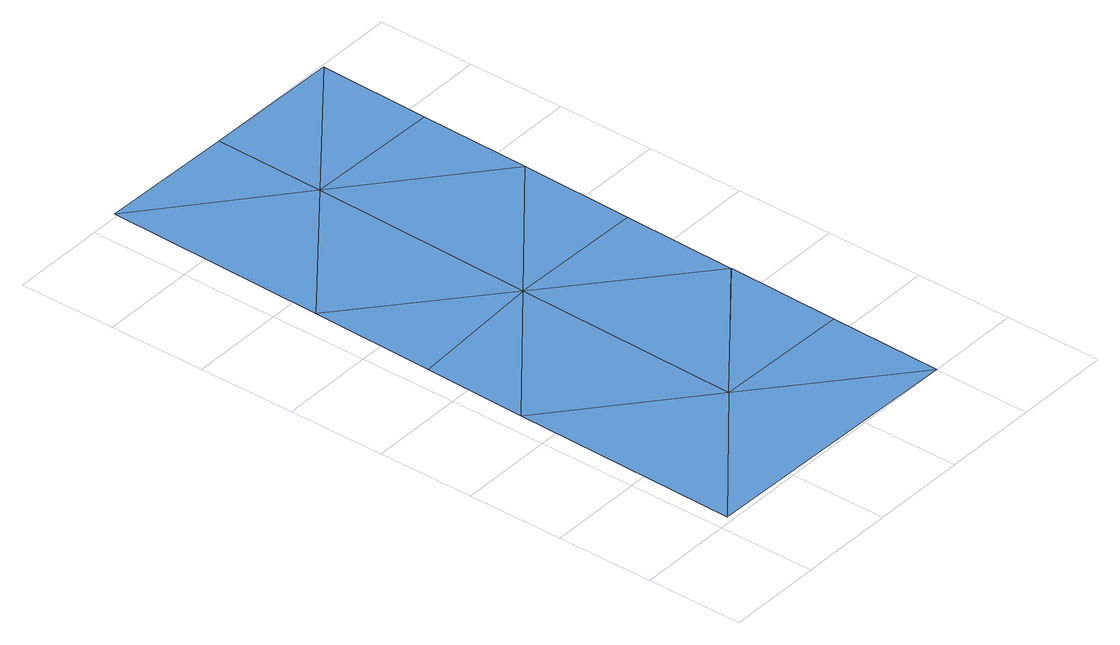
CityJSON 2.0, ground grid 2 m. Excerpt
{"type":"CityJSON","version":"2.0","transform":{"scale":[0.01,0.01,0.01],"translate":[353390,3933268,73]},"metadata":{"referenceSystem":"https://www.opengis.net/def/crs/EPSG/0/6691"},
"CityObjects":{
"waterbody1":{"type":"WaterBody","attributes":{"name":"3","class":"1140","function":"1","WaterBodyRiverFloodingRiskAttribute.description":"2","WaterBodyRiverFloodingRiskAttribute.rankOrg":"2","WaterBodyRiverFloodingRiskAttribute.adminType":"2","WaterBodyRiverFloodingRiskAttribute.scale":"L2"},"geometry":[{"type":"MultiSurface","lod":"1","boundaries":[[[0,1,2]],[[3,4,1]],[[4,5,1]],[[1,5,6]],[[2,1,7]],[[8,9,4]],[[10,4,3]],[[1,0,3]],[[1,6,7]],[[5,4,9]],[[10,11,4]],[[12,13,14]],[[11,14,4]],[[13,15,14]],[[8,14,15]],[[14,8,4]],[[16,12,14]],[[16,14,11]]]}]}
},
"vertices":[
[610,465,24],[320,239,24],[606,234,23],[610,467,24],[328,705,27],[38,476,26],[31,11,24],[602,1,22],[46,942,30],[42,687,28],[613,700,26],[617,932,28],[625,1388,31],[339,1392,32],[335,1165,31],[53,1397,34],[621,1160,29]
]}
